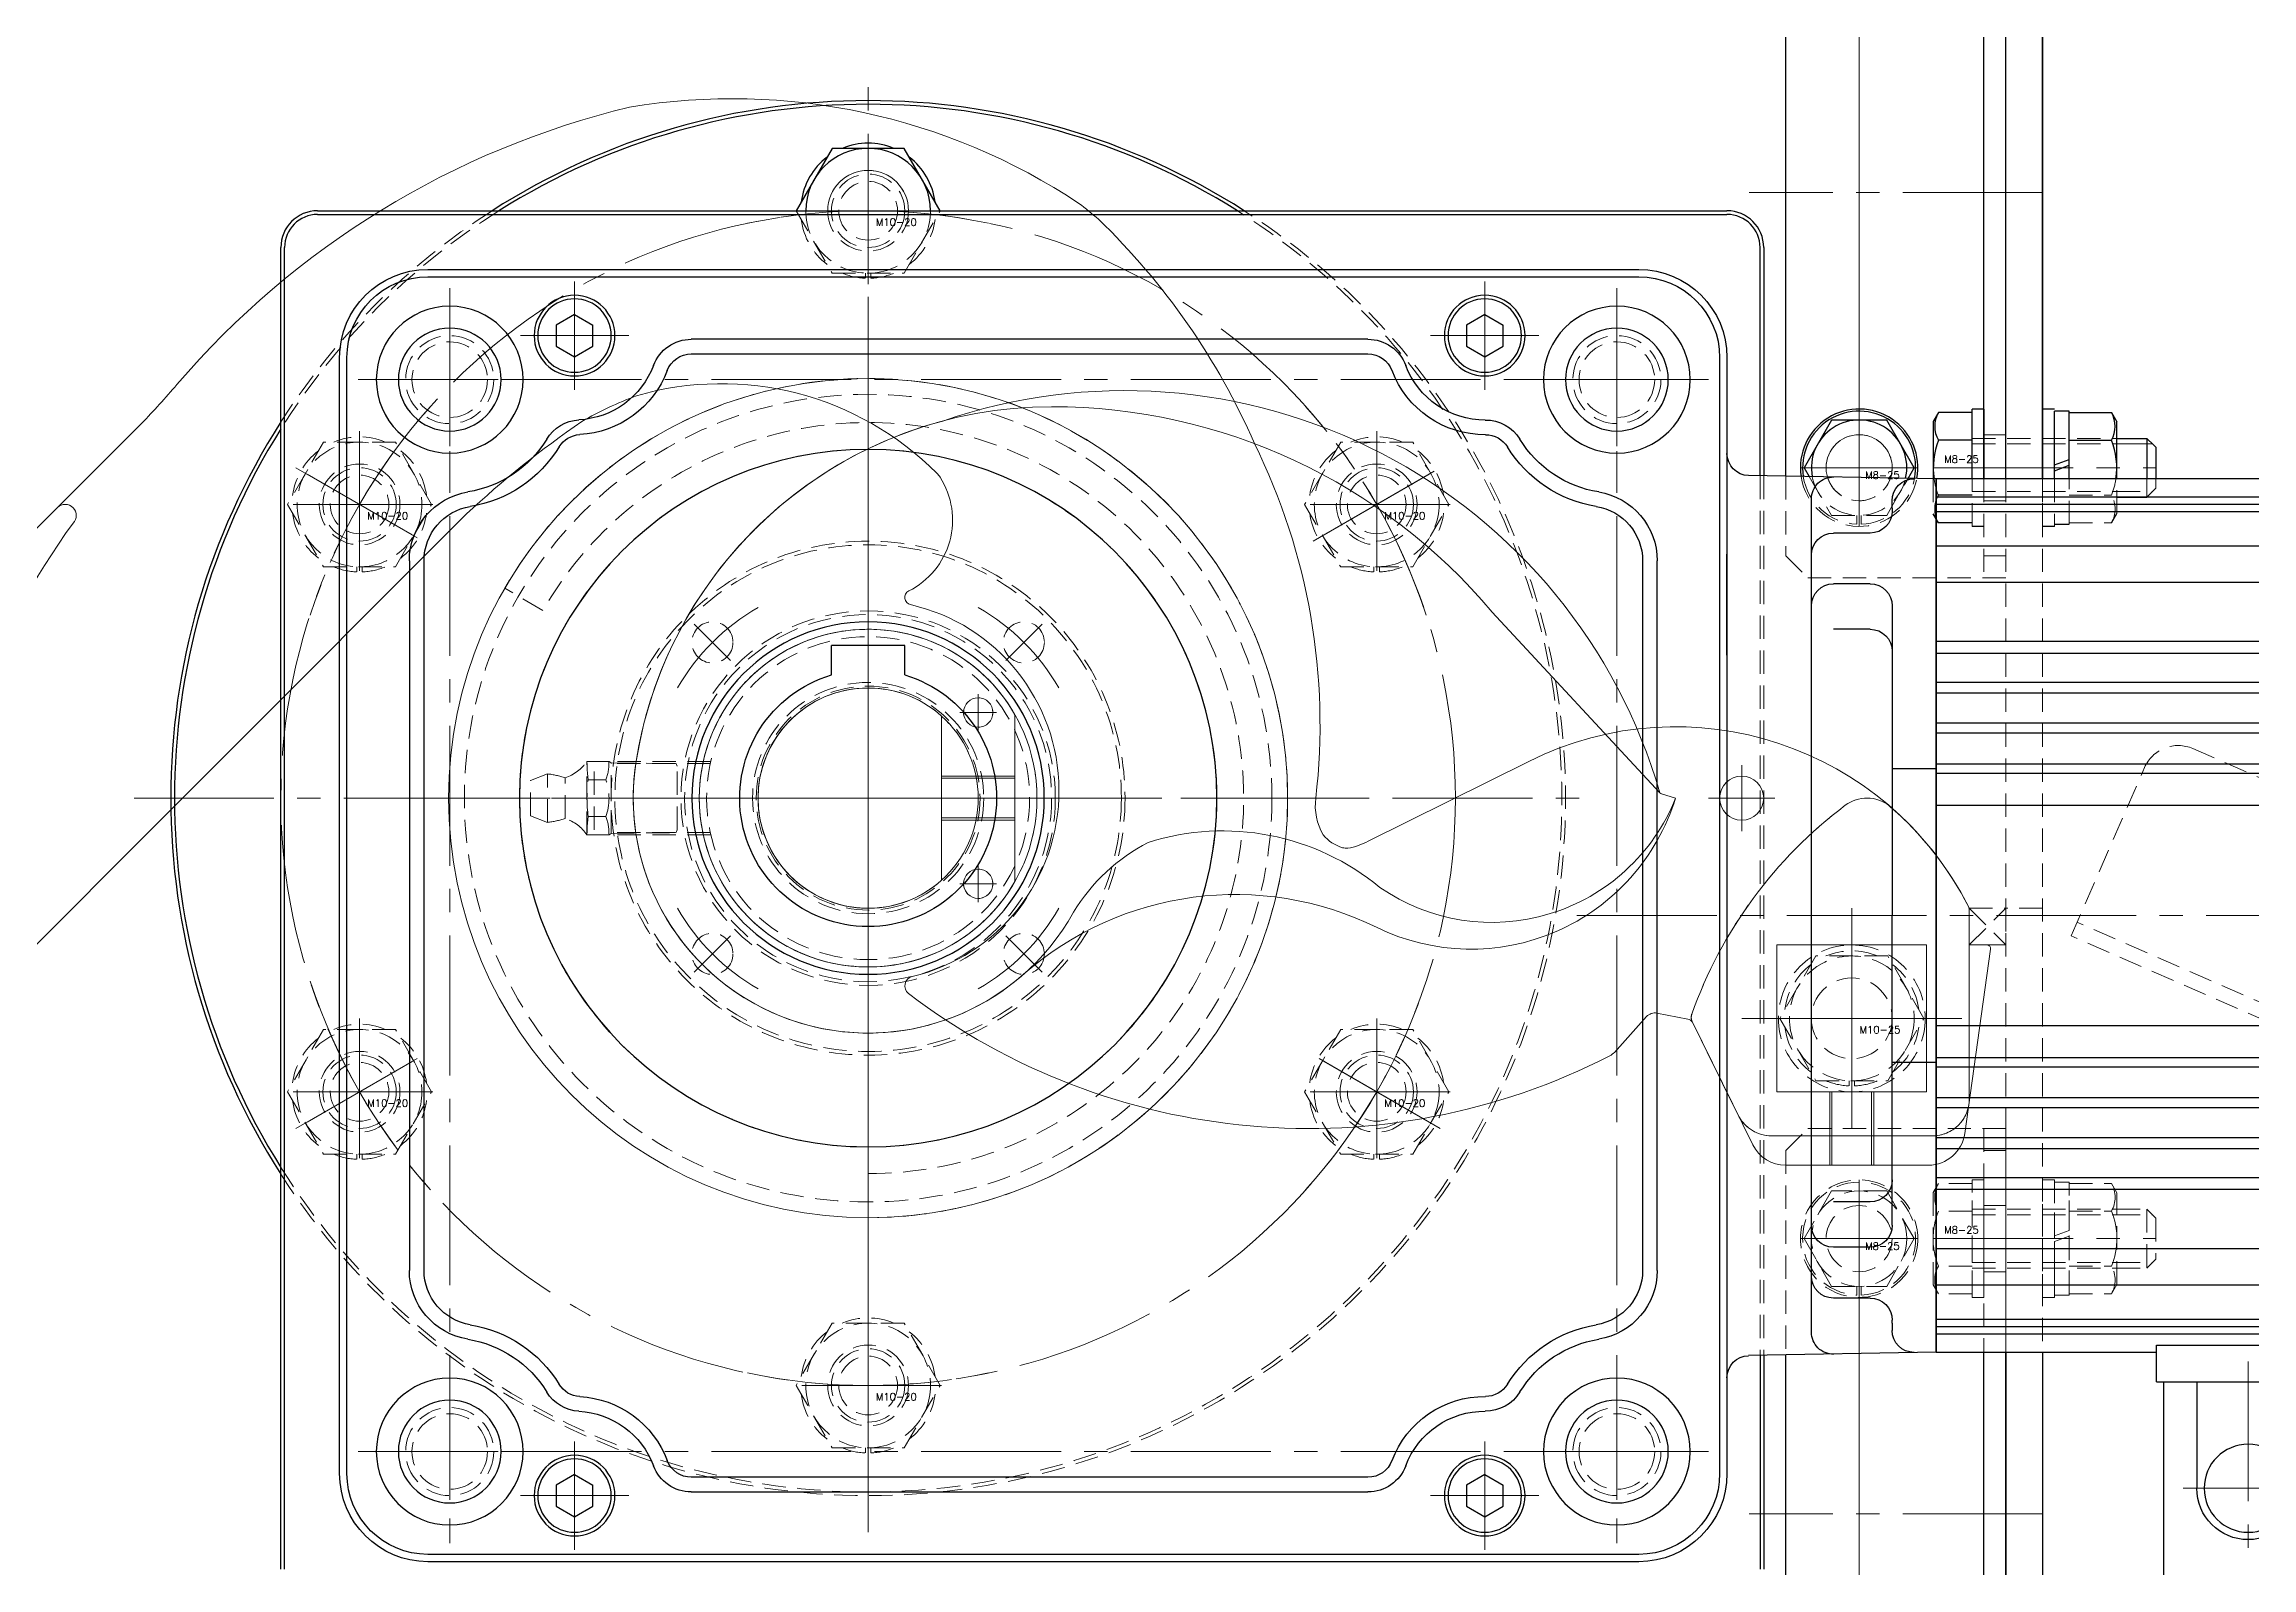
# Model space of a CAD drawing. Header units: millimetres. Extents: x 0 to 10987, y 0 to 7892.
# Drawn here: x 2081.8 to 2382.6, y 5739 to 5946.5 of the extents above; entities that cross this region are included whole.
import ezdxf

# ---------------------------------------------------------------- set-up
doc = ezdxf.new("R2010")
doc.units = ezdxf.units.MM
doc.linetypes.add('CENTER2', pattern=[28.575, 19.05, -3.175, 3.175, -3.175])
doc.linetypes.add('HIDDEN2', pattern=[4.7625, 3.175, -1.5875])
for name, color, linetype, lineweight in [('01_外形線', 7, 'Continuous', 25), ('02_細線', 5, 'Continuous', 13), ('03_かくれ線', 6, 'HIDDEN2', 13), ('04_中心線', 1, 'CENTER2', 9)]:
    doc.layers.add(name, color=color, linetype=linetype, lineweight=lineweight)
doc.layers.add('10_DRAFT', color=8, linetype='Continuous', lineweight=0, plot=False)
doc.styles.add('KSS_TXT', font='txt.shx', dxfattribs={"bigfont": 'extfont2.shx'})

# ---------------------------------------------------------------- blocks, each defined once
blk = doc.blocks.new('*U368')
blk.add_circle((0, 0), 5.5)
at = {"layer": '04_中心線'}
blk.add_line((0, 8.25), (0, -8.25), dxfattribs=at)
blk.add_arc((0, -80), 80, 78.1617, 101.8383, dxfattribs=at)
blk = doc.blocks.new('*U369')
at = {"layer": '03_かくれ線', "color": 0, "linetype": 'ByBlock', "lineweight": -2, "transparency": 16777216}
blk.add_blockref('*U368', (6480.56, 10582.32), dxfattribs=at)
for p, rotation in [((6411.28, 10542.32), 59.99999999999999), ((6549.84, 10542.32), 299.9999999999999), ((6411.28, 10462.32), 120), ((6549.84, 10462.32), 239.9999999999999), ((6480.56, 10422.32), 180)]:
    blk.add_blockref('*U368', p, dxfattribs=dict(at, rotation=rotation))
blk = doc.blocks.new('GM-SHYF-RH 0.4kW、1／160、＊＊V、60Hza')
at = {"layer": '01_外形線'}
for p, q in [((60, 72), (-105, 72)), ((60, 71), (-105, 71)), ((-84, 65.89), (-86.5, 64.44)), ((-86.5, 61.56), (-86.5, 64.44)), ((-84, 65.89), (-81.5, 64.44)), ((-81.5, 64.44), (-81.5, 61.56)), ((40, 65.89), (37.5, 64.44)), ((37.5, 61.56), (37.5, 64.44)), ((40, 65.89), (42.5, 64.44)), ((42.5, 64.44), (42.5, 61.56)), ((-84, 60.11), (-86.5, 61.56)), ((-81.5, 61.56), (-84, 60.11)), ((-68.09, 62.5), (24.09, 62.5)), ((24.09, 60.5), (-68.09, 60.5)), ((40, 60.11), (37.5, 61.56)), ((42.5, 61.56), (40, 60.11)), ((-117, 60), (-117, -92)), ((-116, 60), (-116, -92)), ((71, -92), (71, 60)), ((72, -92), (72, 60)), ((-242.5, 43.5), (-145.5, 43.5)), ((-175.5, 43.5), (-145.5, 43.5)), ((-145.5, 43.48), (-119.95, 43.94)), ((-145.5, -16), (-145.5, 43.5)), ((-145.5, 43.5), (-145.5, -16)), ((-242.5, 41), (-145.5, 41)), ((-242.5, 40), (-145.5, 40)), ((-139.5, 39.5), (-139.5, 40.5)), ((-139.5, 39.5), (-139.5, 39.1)), ((-128.5, -72.74), (-128.5, 40.74)), ((-242.5, 39), (-145.5, 39)), ((-136.5, 36.1), (-131.5, 36.1)), ((-242.5, 34.32), (-145.5, 34.32)), ((-117, 19.45), (-117, 33.23)), ((-107.5, -64.32), (-107.5, 32.32)), ((-105.5, 32.32), (-105.5, -64.32)), ((60.5, -64.32), (60.5, 32.32)), ((62.5, 32.32), (62.5, -64.32)), ((-242.5, 29.37), (-145.5, 29.37)), ((-136.5, 29.18), (-131.5, 29.18)), ((-139.5, 26.18), (-139.5, -16)), ((-242.5, 21.32), (-145.5, 21.32)), ((-136.5, 23), (-131.5, 23)), ((-242.5, 19.71), (-145.5, 19.71)), ((-5, 16.77), (-5, 20.8)), ((-5, 20.8), (5, 20.8)), ((5, 16.77), (5, 20.8)), ((-242.5, 15.75), (-145.5, 15.75)), ((-242.5, 14.28), (-145.5, 14.28)), ((-242.5, 10.19), (-145.5, 10.19)), ((-242.5, 8.83), (-145.5, 8.83)), ((-242.5, 4.64), (-145.5, 4.64)), ((-242.5, 3.37), (-145.5, 3.37)), ((-145.5, 4), (-139.5, 4)), ((-242.5, -1), (-145.5, -1)), ((-145.5, -16), (-145.5, -75.5)), ((-145.5, -75.5), (-145.5, -16)), ((-139.5, -58.18), (-139.5, -16)), ((-242.5, -31), (-145.5, -31)), ((-242.5, -35.37), (-145.5, -35.37)), ((-145.5, -36), (-139.5, -36)), ((-242.5, -36.64), (-145.5, -36.64)), ((-242.5, -40.83), (-145.5, -40.83)), ((-242.5, -42.19), (-145.5, -42.19)), ((-242.5, -46.28), (-145.5, -46.28)), ((-242.5, -47.75), (-145.5, -47.75)), ((-242.5, -51.71), (-145.5, -51.71)), ((-242.5, -53.32), (-145.5, -53.32)), ((-117, -51.45), (-117, -65.23)), ((-136.5, -55), (-131.5, -55)), ((-242.5, -61.37), (-145.5, -61.37)), ((-136.5, -61.18), (-131.5, -61.18)), ((-242.5, -66.32), (-145.5, -66.32)), ((-136.5, -68.1), (-131.5, -68.1)), ((-242.5, -71), (-145.5, -71)), ((-242.5, -72), (-145.5, -72)), ((-139.5, -71.5), (-139.5, -71.1)), ((-139.5, -71.5), (-139.5, -71.1)), ((-139.5, -71.5), (-139.5, -72.5)), ((-242.5, -73), (-145.5, -73)), ((-175.5, -74.5), (-242.5, -74.5)), ((-175.5, -79.5), (-175.5, -74.5)), ((-175.5, -75.5), (-145.5, -75.5)), ((-145.5, -75.48), (-119.95, -75.94)), ((-175.5, -79.5), (-250.5, -79.5)), ((-181, -79.5), (-181, -94)), ((-176.5, -108), (-176.5, -79.5)), ((-84, -92.11), (-86.5, -93.56)), ((-84, -92.11), (-81.5, -93.56)), ((-68.09, -92.5), (24.09, -92.5)), ((40, -92.11), (37.5, -93.56)), ((40, -92.11), (42.5, -93.56)), ((-86.5, -96.44), (-86.5, -93.56)), ((-81.5, -93.56), (-81.5, -96.44)), ((24.09, -94.5), (-68.09, -94.5)), ((37.5, -96.44), (37.5, -93.56)), ((42.5, -93.56), (42.5, -96.44)), ((-84, -97.89), (-86.5, -96.44)), ((-81.5, -96.44), (-84, -97.89)), ((40, -97.89), (37.5, -96.44)), ((42.5, -96.44), (40, -97.89)), ((-105, -103), (60, -103)), ((-105, -104), (60, -104))]:
    blk.add_line(p, q, dxfattribs=at)
for centre, radius in [((-102, 57), 10), ((-84, 63), 5.5), ((-84, 63), 5), ((40, 63), 5.5), ((40, 63), 5), ((57, 57), 10), ((-102, 57), 7), ((57, 57), 7), ((0, 0), 47.5), ((0, 0), 24), ((-102, -89), 10), ((57, -89), 10), ((-102, -89), 7), ((57, -89), 7), ((-188, -94), 6), ((-84, -95), 5.5), ((-84, -95), 5), ((40, -95), 5.5), ((40, -95), 5)]:
    blk.add_circle(centre, radius, dxfattribs=at)
for centre, radius, start, end in [((-105, 60), 12, 90, 180), ((-105, 60), 11, 90, 180), ((60, 60), 12, 0, 90), ((60, 60), 11, 0, 90), ((-68.09, 57), 5.5, 90, 159.3338), ((-68.09, 57), 3.5, 90, 159.3338), ((24.09, 57), 5.5, 20.6662, 90), ((24.09, 57), 3.5, 20.6662, 90), ((-84, 63), 13.5, 269.6249, 339.3338), ((-84, 63), 11.5, 269.6249, 339.3338), ((40, 63), 13.5, 200.6662, 266.9553), ((40, 63), 11.5, 200.6662, 266.9553), ((-84.11, 46), 5.5, 89.6249, 148.412), ((39.1, 46.02), 5.5, 31.5123, 86.9553), ((-102, 57), 15.5, 279.2069, 328.412), ((-84.11, 46), 3.5, 89.6249, 148.412), ((39.1, 46.02), 3.5, 31.5123, 86.9553), ((57, 57), 15.5, 211.5123, 260.7931), ((-120, 46.94), 3, 271, 0), ((-102, 57), 17.5, 279.2069, 328.412), ((57, 57), 17.5, 211.5123, 260.7931), ((-142.5, 40.5), 3, 0, 90), ((-131.5, 40.74), 3, 0, 90.9812), ((-98, 32.32), 9.5, 99.2069, 180), ((-98, 32.32), 7.5, 99.2069, 180), ((53, 32.32), 7.5, 0, 80.7931), ((53, 32.32), 9.5, 0, 80.7931), ((-136.5, 39.1), 3, 180, 270), ((-131.5, 33.1), 3, 0, 90), ((-136.5, 26.18), 3, 90, 180), ((-131.5, 26.18), 3, 0, 90), ((-136.5, 20), 3, 90, 180), ((0, 0), 17.5, 106.6015, 73.3985), ((-136.5, -52), 3, 180, 270), ((-136.5, -58.18), 3, 180, 270), ((-131.5, -58.18), 3, 270, 0), ((-131.5, -65.1), 3, 270, 0), ((-98, -64.32), 9.5, 180, 260.7931), ((-98, -64.32), 7.5, 180, 260.7931), ((53, -64.32), 7.5, 279.2069, 0), ((53, -64.32), 9.5, 279.2069, 0), ((-136.5, -71.1), 3, 90, 180), ((-102, -89), 17.5, 31.586, 80.7931), ((57, -89), 17.5, 99.2069, 148.4898), ((-142.5, -72.5), 3, 270, 0), ((-131.5, -72.74), 3, 269.0188, 0), ((-102, -89), 15.5, 31.586, 80.7931), ((57, -89), 15.5, 99.2069, 148.4898), ((-120, -78.94), 3, 0, 89), ((-84.11, -78), 5.5, 211.586, 270.3738), ((-84.11, -78), 3.5, 211.586, 270.3738), ((39.1, -78.02), 3.5, 273.046, 328.4898), ((39.1, -78.02), 5.5, 273.046, 328.4898), ((-84, -95), 13.5, 20.6684, 90.3738), ((-84, -95), 11.5, 20.6684, 90.3738), ((40, -95), 13.5, 93.046, 159.3316), ((40, -95), 11.5, 93.046, 159.3316), ((-105, -92), 12, 180, 270), ((-105, -92), 11, 180, 270), ((-68.09, -89), 5.5, 200.6684, 270), ((-68.09, -89), 3.5, 200.6684, 270), ((24.09, -89), 3.5, 270, 339.3316), ((24.09, -89), 5.5, 270, 339.3316), ((60, -92), 11, 270, 0), ((60, -92), 12, 270, 0), ((-188, -94), 7, 180, 0)]:
    blk.add_arc(centre, radius, start, end, dxfattribs=at)
at = {"layer": '04_中心線'}
for p, q in [((-102, 69.46), (-102, 44.54)), ((-84, 70.38), (-84, 55.61)), ((40, 70.38), (40, 55.61)), ((57, 69.46), (57, 44.54)), ((0, 65.36), (0, -65.36)), ((-76.62, 63), (-91.38, 63)), ((47.38, 63), (32.62, 63)), ((-89.54, 57), (-114.46, 57)), ((69.46, 57), (44.54, 57)), ((65.36, 0), (-65.36, 0)), ((-96.56, -16), (-297.81, -16)), ((-188, -76.72), (-188, -104.7)), ((-102, -76.54), (-102, -101.46)), ((57, -76.54), (57, -101.46)), ((-89.54, -89), (-114.46, -89)), ((-84, -87.62), (-84, -102.39)), ((40, -87.62), (40, -102.39)), ((69.46, -89), (44.54, -89)), ((-198.19, -94), (-177.81, -94)), ((-76.62, -95), (-91.38, -95)), ((47.38, -95), (32.62, -95))]:
    blk.add_line(p, q, dxfattribs=at)

msp = doc.modelspace()

# ---------------------------------------------------------------- linework, layer by layer
at = {"layer": '01_外形線'}
for p, q in [((2349.078, 5887.338), (2349.078, 6008.838)), ((2349.078, 5887.338), (2349.078, 6008.838)), ((2354.078, 5887.338), (2354.078, 6008.838)), ((2354.078, 6008.838), (2354.078, 5887.338)), ((2346.078, 5887.338), (2346.078, 5978.838)), ((2349.078, 5887.338), (2349.078, 5978.838)), ((2319.078, 5887.685), (2319.078, 5975.838)), ((2189.171, 5932.338), (2184.264, 5923.838)), ((2198.986, 5932.338), (2189.171, 5932.338)), ((2203.894, 5923.838), (2198.986, 5932.338)), ((2119.078, 5923.838), (2311.078, 5923.838)), ((2119.078, 5923.338), (2311.078, 5923.338)), ((2114.078, 5738.838), (2114.078, 5918.838)), ((2114.578, 5738.838), (2114.578, 5918.838)), ((2315.578, 5887.747), (2315.578, 5918.838)), ((2316.078, 5918.838), (2316.078, 5887.739)), ((2325.325, 5895.338), (2321.573, 5888.838)), ((2332.831, 5895.338), (2325.325, 5895.338)), ((2336.584, 5888.838), (2332.831, 5895.338)), ((2339.874, 5896.343), (2339.178, 5895.138)), ((2339.178, 5895.138), (2339.178, 5887.327)), ((2344.478, 5896.343), (2339.874, 5896.343)), ((2344.478, 5887.338), (2344.478, 5896.838)), ((2346.078, 5896.838), (2344.478, 5896.838)), ((2346.078, 5896.838), (2346.078, 5887.338)), ((2354.078, 5887.338), (2354.078, 5896.838)), ((2355.678, 5896.838), (2354.078, 5896.838)), ((2355.678, 5888.438), (2355.678, 5896.538)), ((2357.678, 5896.538), (2355.678, 5896.538)), ((2357.678, 5889.166), (2357.678, 5896.538)), ((2357.678, 5896.343), (2363.453, 5896.343)), ((2363.453, 5896.343), (2364.178, 5895.088)), ((2364.178, 5887.338), (2364.178, 5895.088)), ((2344.478, 5892.59), (2339.874, 5892.59)), ((2357.678, 5892.59), (2363.453, 5892.59)), ((2364.178, 5892.838), (2368.278, 5892.838)), ((2368.278, 5892.838), (2368.278, 5887.338)), ((2368.278, 5892.838), (2369.178, 5891.938)), ((2369.178, 5891.938), (2369.478, 5891.638)), ((2321.573, 5888.838), (2322.271, 5887.628)), ((2335.747, 5887.389), (2336.584, 5888.838)), ((2355.678, 5889.238), (2357.678, 5889.966)), ((2355.678, 5888.438), (2357.678, 5889.166)), ((2357.678, 5887.338), (2357.678, 5889.166)), ((2369.478, 5891.638), (2369.478, 5887.338)), ((2355.678, 5887.338), (2355.678, 5888.438)), ((2368.278, 5884.838), (2369.178, 5885.738)), ((2369.178, 5885.738), (2369.478, 5886.038)), ((2344.478, 5885.085), (2339.874, 5885.085)), ((2364.178, 5884.838), (2368.278, 5884.838)), ((2339.874, 5881.332), (2339.178, 5882.538)), ((2344.478, 5881.332), (2339.874, 5881.332)), ((2346.078, 5880.838), (2344.478, 5880.838)), ((2355.678, 5880.838), (2354.078, 5880.838)), ((2355.678, 5881.138), (2357.678, 5881.138)), ((2363.453, 5881.332), (2364.178, 5882.588)), ((2315.578, 5767.928), (2315.578, 5738.838)), ((2316.078, 5767.937), (2316.078, 5738.838)), ((2319.078, 5696.838), (2319.078, 5767.99)), ((2346.078, 5693.838), (2346.078, 5768.338)), ((2349.078, 5693.838), (2349.078, 5768.338)), ((2349.078, 5768.338), (2349.078, 5663.838)), ((2349.078, 5768.338), (2349.078, 5668.838)), ((2354.078, 5768.338), (2354.078, 5663.838)), ((2354.078, 5768.338), (2354.078, 5663.838))]:
    msp.add_line(p, q, dxfattribs=at)
for centre, radius, start, end in [((2194.078, 5843.838), 95, 57.3631, 122.6369), ((2194.078, 5843.838), 94.5, 57.83956, 122.16044), ((2194.079, 5923.838), 9.2, 127.50502, 172.49498), ((2194.079, 5923.838), 8.5, 0, 180), ((2194.079, 5923.838), 9.2, 67.50502, 112.49498), ((2194.079, 5923.838), 9.2, 7.50502, 52.49498), ((2119.078, 5918.838), 5, 90, 180), ((2119.078, 5918.838), 4.5, 90, 180), ((2311.078, 5918.838), 5, 0, 90), ((2311.078, 5918.838), 4.5, 360, 90), ((2194.078, 5843.838), 95, 147.3631, 212.6369), ((2329.078, 5888.838), 8, 349.40899, 188.55189), ((2329.078, 5888.838), 7.7, 349.03236, 188.92852), ((2329.078, 5888.838), 6.5, 347.17148, 190.7894), ((2343.124, 5894.467), 3.753, 150.00001, 209.99999), ((2360.203, 5894.467), 3.753, 330.00001, 29.99999), ((2194.078, 5843.838), 94.5, 147.83956, 212.16044), ((2349.643, 5888.838), 10.465, 158.98558, 188.30799), ((2354.102, 5888.838), 10.077, 351.43999, 21.86539)]:
    msp.add_arc(centre, radius, start, end, dxfattribs=at)
at = {"layer": '02_細線'}
msp.add_line((2364.178, 5892.088), (2369.028, 5892.088), dxfattribs=at)
msp.add_circle((2194.078, 5843.838), 57.15, dxfattribs=at)
at = {"layer": '03_かくれ線'}
for p, q in [((2184.264, 5923.838), (2189.171, 5915.338)), ((2198.986, 5915.338), (2203.894, 5923.838)), ((2189.171, 5915.338), (2198.986, 5915.338)), ((2193.704, 5915.338), (2193.704, 5914.645)), ((2194.454, 5915.338), (2194.454, 5914.645)), ((2329.078, 5896.338), (2329.078, 5881.338)), ((2119.889, 5892.338), (2114.981, 5883.838)), ((2129.704, 5892.338), (2119.889, 5892.338)), ((2134.611, 5883.838), (2129.704, 5892.338)), ((2258.453, 5892.338), (2253.545, 5883.838)), ((2268.268, 5892.338), (2258.453, 5892.338)), ((2273.175, 5883.838), (2268.268, 5892.338)), ((2344.478, 5892.838), (2364.178, 5892.838)), ((2344.478, 5892.088), (2364.178, 5892.088)), ((2349.078, 5893.338), (2346.078, 5893.338)), ((2315.578, 5887.747), (2315.578, 5767.928)), ((2316.078, 5887.739), (2316.078, 5767.937)), ((2319.078, 5887.685), (2319.078, 5876.838)), ((2322.271, 5887.628), (2325.325, 5882.338)), ((2332.831, 5882.338), (2335.747, 5887.389)), ((2339.178, 5887.327), (2339.178, 5882.538)), ((2344.478, 5880.838), (2344.478, 5887.338)), ((2346.078, 5887.338), (2346.078, 5873.838)), ((2346.078, 5887.338), (2346.078, 5880.838)), ((2349.078, 5887.338), (2349.078, 5768.338)), ((2349.078, 5887.338), (2349.078, 5768.338)), ((2349.078, 5887.338), (2349.078, 5873.838)), ((2354.078, 5887.338), (2354.078, 5768.338)), ((2354.078, 5887.338), (2354.078, 5768.338)), ((2354.078, 5880.838), (2354.078, 5887.338)), ((2355.678, 5887.338), (2355.678, 5880.838)), ((2357.678, 5881.138), (2357.678, 5887.338)), ((2364.178, 5882.588), (2364.178, 5887.338)), ((2368.278, 5887.338), (2368.278, 5884.838)), ((2368.278, 5884.838), (2369.178, 5885.738)), ((2369.178, 5885.738), (2369.478, 5886.038)), ((2369.478, 5887.338), (2369.478, 5886.038)), ((2114.981, 5883.838), (2119.889, 5875.338)), ((2129.704, 5875.338), (2134.611, 5883.838)), ((2253.545, 5883.838), (2258.453, 5875.338)), ((2268.268, 5875.338), (2273.175, 5883.838)), ((2344.478, 5885.085), (2339.874, 5885.085)), ((2344.478, 5885.588), (2364.178, 5885.588)), ((2344.478, 5885.588), (2364.178, 5885.588)), ((2344.478, 5884.838), (2364.178, 5884.838)), ((2344.478, 5884.838), (2364.178, 5884.838)), ((2349.078, 5884.338), (2346.078, 5884.338)), ((2357.678, 5885.085), (2363.453, 5885.085)), ((2364.178, 5885.588), (2369.028, 5885.588)), ((2364.178, 5884.838), (2368.278, 5884.838)), ((2325.325, 5882.338), (2332.831, 5882.338)), ((2328.778, 5882.338), (2328.778, 5881.143)), ((2329.378, 5882.338), (2329.378, 5881.143)), ((2339.874, 5881.332), (2339.178, 5882.538)), ((2344.478, 5881.332), (2339.874, 5881.332)), ((2346.078, 5880.838), (2344.478, 5880.838)), ((2355.678, 5880.838), (2354.078, 5880.838)), ((2355.678, 5881.138), (2357.678, 5881.138)), ((2357.678, 5881.332), (2363.453, 5881.332)), ((2363.453, 5881.332), (2364.178, 5882.588)), ((2319.078, 5876.838), (2322.078, 5873.838)), ((2349.078, 5876.838), (2346.078, 5876.838)), ((2119.889, 5875.338), (2129.704, 5875.338)), ((2124.421, 5875.338), (2124.421, 5874.645)), ((2125.171, 5875.338), (2125.171, 5874.645)), ((2194.078, 5874.198), (2194.078, 5813.478)), ((2258.453, 5875.338), (2268.268, 5875.338)), ((2262.985, 5875.338), (2262.985, 5874.645)), ((2263.735, 5875.338), (2263.735, 5874.645)), ((2322.078, 5873.838), (2349.078, 5873.838)), ((2194.078, 5869.138), (2194.078, 5818.538)), ((2209.078, 5853), (2209.078, 5858)), ((2204.078, 5855.018), (2204.078, 5832.657)), ((2206.578, 5855.5), (2211.578, 5855.5)), ((2148.078, 5846.238), (2150.378, 5847.138)), ((2150.378, 5840.538), (2150.378, 5847.138)), ((2152.815, 5841.067), (2152.815, 5846.609)), ((2155.778, 5838.838), (2155.778, 5848.838)), ((2155.778, 5848.838), (2158.778, 5848.838)), ((2156.778, 5839.507), (2156.778, 5848.168)), ((2159.078, 5848.638), (2158.778, 5848.838)), ((2159.078, 5848.638), (2167.908, 5848.54)), ((2159.078, 5839.038), (2159.078, 5848.638)), ((2172.586, 5848.538), (2159.395, 5848.538)), ((2172.654, 5848.838), (2159.437, 5848.838)), ((2168.078, 5848.168), (2167.908, 5848.54)), ((2168.078, 5839.507), (2168.078, 5848.168)), ((2204.078, 5846.838), (2214.078, 5846.838)), ((2147.578, 5843.838), (2169.078, 5843.838)), ((2148.078, 5841.438), (2148.078, 5846.238)), ((2155.949, 5846.338), (2158.357, 5846.338)), ((2224.438, 5843.838), (2163.718, 5843.838)), ((2219.378, 5843.838), (2168.778, 5843.838)), ((2204.078, 5846.538), (2214.078, 5846.538)), ((2148.078, 5841.438), (2150.378, 5840.538)), ((2155.949, 5841.338), (2158.357, 5841.338)), ((2204.078, 5841.138), (2214.078, 5841.138)), ((2204.078, 5840.838), (2214.078, 5840.838)), ((2155.778, 5838.838), (2158.778, 5838.838)), ((2159.078, 5839.038), (2158.778, 5838.838)), ((2159.078, 5839.038), (2167.909, 5839.138)), ((2172.586, 5839.138), (2159.395, 5839.138)), ((2172.654, 5838.838), (2159.437, 5838.838)), ((2168.078, 5839.507), (2167.908, 5839.135)), ((2209.078, 5834.676), (2209.078, 5829.676)), ((2206.578, 5832.176), (2211.578, 5832.176)), ((2328.078, 5828.838), (2328.078, 5798.838)), ((2344.078, 5828.838), (2349.078, 5823.838)), ((2344.078, 5823.838), (2349.078, 5828.838)), ((2354.078, 5828.838), (2349.078, 5828.838)), ((2652.039, 5698.923), (2358.754, 5826.923)), ((2323.171, 5822.338), (2318.263, 5813.838)), ((2332.986, 5822.338), (2323.171, 5822.338)), ((2337.893, 5813.838), (2332.986, 5822.338)), ((2313.078, 5813.838), (2343.078, 5813.838)), ((2318.263, 5813.838), (2323.171, 5805.338)), ((2332.986, 5805.338), (2337.893, 5813.838)), ((2119.889, 5812.338), (2114.981, 5803.838)), ((2129.704, 5812.338), (2119.889, 5812.338)), ((2134.611, 5803.838), (2129.704, 5812.338)), ((2258.453, 5812.338), (2253.545, 5803.838)), ((2268.268, 5812.338), (2258.453, 5812.338)), ((2273.175, 5803.838), (2268.268, 5812.338)), ((2323.171, 5805.338), (2332.986, 5805.338)), ((2327.703, 5805.338), (2327.703, 5804.645)), ((2328.453, 5805.338), (2328.453, 5804.645)), ((2114.981, 5803.838), (2119.889, 5795.338)), ((2129.704, 5795.338), (2134.611, 5803.838)), ((2253.545, 5803.838), (2258.453, 5795.338)), ((2268.268, 5795.338), (2273.175, 5803.838)), ((2319.078, 5795.838), (2322.078, 5798.838)), ((2349.078, 5798.838), (2322.078, 5798.838)), ((2346.078, 5798.838), (2346.078, 5768.338)), ((2349.078, 5798.838), (2349.078, 5768.338)), ((2319.078, 5795.838), (2319.078, 5767.99)), ((2349.078, 5795.838), (2346.078, 5795.838)), ((2119.889, 5795.338), (2129.704, 5795.338)), ((2124.421, 5795.338), (2124.421, 5794.645)), ((2125.171, 5795.338), (2125.171, 5794.645)), ((2258.453, 5795.338), (2268.268, 5795.338)), ((2262.985, 5795.338), (2262.985, 5794.645)), ((2263.735, 5795.338), (2263.735, 5794.645)), ((2325.325, 5790.338), (2321.573, 5783.838)), ((2332.831, 5790.338), (2325.325, 5790.338)), ((2329.078, 5791.338), (2329.078, 5776.338)), ((2336.584, 5783.838), (2332.831, 5790.338)), ((2339.874, 5791.343), (2339.178, 5790.138)), ((2339.178, 5790.138), (2339.178, 5777.538)), ((2344.478, 5791.343), (2339.874, 5791.343)), ((2344.478, 5775.838), (2344.478, 5791.838)), ((2346.078, 5791.838), (2344.478, 5791.838)), ((2344.478, 5776.332), (2344.478, 5791.343)), ((2346.078, 5791.838), (2346.078, 5775.838)), ((2354.078, 5775.838), (2354.078, 5791.838)), ((2355.678, 5791.838), (2354.078, 5791.838)), ((2355.678, 5791.838), (2355.678, 5775.838)), ((2355.678, 5784.238), (2355.678, 5791.538)), ((2357.678, 5791.538), (2355.678, 5791.538)), ((2357.678, 5784.966), (2357.678, 5791.538)), ((2357.678, 5776.332), (2357.678, 5791.343)), ((2357.678, 5791.343), (2363.453, 5791.343)), ((2363.453, 5791.343), (2364.178, 5790.088)), ((2364.178, 5777.588), (2364.178, 5790.088)), ((2344.478, 5787.59), (2339.874, 5787.59)), ((2344.478, 5787.838), (2364.178, 5787.838)), ((2344.478, 5787.088), (2364.178, 5787.088)), ((2349.078, 5788.338), (2346.078, 5788.338)), ((2357.678, 5787.59), (2363.453, 5787.59)), ((2364.178, 5787.838), (2368.278, 5787.838)), ((2364.178, 5787.088), (2369.028, 5787.088)), ((2368.278, 5787.838), (2368.278, 5779.838)), ((2368.278, 5787.838), (2369.178, 5786.938)), ((2369.178, 5786.938), (2369.478, 5786.638)), ((2369.478, 5786.638), (2369.478, 5781.038)), ((2321.573, 5783.838), (2325.325, 5777.338)), ((2332.831, 5777.338), (2336.584, 5783.838)), ((2355.678, 5784.238), (2357.678, 5784.966)), ((2355.678, 5783.438), (2357.678, 5784.166)), ((2355.678, 5776.138), (2355.678, 5783.438)), ((2357.678, 5776.138), (2357.678, 5784.166)), ((2344.478, 5780.588), (2364.178, 5780.588)), ((2364.178, 5780.588), (2369.028, 5780.588)), ((2368.278, 5779.838), (2369.178, 5780.738)), ((2369.178, 5780.738), (2369.478, 5781.038)), ((2339.874, 5776.332), (2339.178, 5777.538)), ((2344.478, 5780.085), (2339.874, 5780.085)), ((2344.478, 5779.838), (2364.178, 5779.838)), ((2349.078, 5779.338), (2346.078, 5779.338)), ((2357.678, 5780.085), (2363.453, 5780.085)), ((2363.453, 5776.332), (2364.178, 5777.588)), ((2364.178, 5779.838), (2368.278, 5779.838)), ((2325.325, 5777.338), (2332.831, 5777.338)), ((2328.778, 5777.338), (2328.778, 5776.143)), ((2329.378, 5777.338), (2329.378, 5776.143)), ((2344.478, 5776.332), (2339.874, 5776.332)), ((2346.078, 5775.838), (2344.478, 5775.838)), ((2355.678, 5775.838), (2354.078, 5775.838)), ((2355.678, 5776.138), (2357.678, 5776.138)), ((2357.678, 5776.332), (2363.453, 5776.332)), ((2189.171, 5772.338), (2184.263, 5763.838)), ((2198.986, 5772.338), (2189.171, 5772.338)), ((2203.893, 5763.838), (2198.986, 5772.338)), ((2184.263, 5763.838), (2189.171, 5755.338)), ((2198.986, 5755.338), (2203.893, 5763.838)), ((2189.171, 5755.338), (2198.986, 5755.338)), ((2193.703, 5755.338), (2193.703, 5754.645)), ((2194.453, 5755.338), (2194.453, 5754.645))]:
    msp.add_line(p, q, dxfattribs=at)
msp.add_lwpolyline([(2144.585, 5872.413, -1.7320508), (2194.078, 5786.688), (2194.078, 5792.688, 1.7320508), (2149.781, 5869.413), (2144.585, 5872.413)], format="xyb", dxfattribs=at)
for points in [[(2214.078, 5855.195), (2214.078, 5832.48, -3.7859389)], [(2194.078, 5828.838, 0.1844831), (2204.078, 5832.657), (2204.078, 5855.018, 0.1844831), (2194.078, 5858.838, 1)], [(2367.954, 5848.003, -0.4142136), (2374.536, 5850.585), (2658.656, 5726.585, -0.4142136), (2661.239, 5720.003), (2651.239, 5697.09), (2357.954, 5825.09)], [(2333.168, 5842.805, 0.3362047), (2327.189, 5842.86, 0.1470329), (2306.275, 5814.399, 0.1514803), (2306.271, 5813.511), (2312.7, 5800.485, 0.276984), (2317.111, 5797.838), (2339.078, 5797.838, 0.4142136), (2344.078, 5802.838), (2344.078, 5828.608, 0.0967974), (2344.005, 5828.984, 0.0991401)]]:
    msp.add_lwpolyline(points, format="xyb", close=True, dxfattribs=at)
for points in [[(2344.078, 5828.838), (2349.078, 5828.838), (2349.078, 5823.838), (2344.078, 5823.838), (2344.078, 5828.838)], [(2317.878, 5803.838), (2338.278, 5803.838), (2338.278, 5823.838), (2317.878, 5823.838), (2317.878, 5803.838)]]:
    msp.add_lwpolyline(points, dxfattribs=at)
for centre, radius in [((2194.078, 5923.838), 5), ((2194.078, 5923.838), 4), ((2137.078, 5900.838), 6), ((2296.078, 5900.838), 6), ((2137.078, 5900.838), 5.15), ((2296.078, 5900.838), 5.15), ((2194.078, 5843.838), 55), ((2124.796, 5883.838), 8.5), ((2263.36, 5883.838), 8.5), ((2329.078, 5888.838), 4.5), ((2124.796, 5883.838), 5), ((2194.078, 5843.838), 47.5), ((2263.36, 5883.838), 5), ((2124.796, 5883.838), 4), ((2263.36, 5883.838), 4), ((2194.078, 5843.838), 35), ((2194.078, 5843.838), 35), ((2194.078, 5843.838), 34.5), ((2194.078, 5843.838), 25.5), ((2194.078, 5843.838), 25), ((2172.865, 5865.051), 2.8), ((2215.291, 5865.051), 2.8), ((2194.078, 5843.838), 23), ((2194.078, 5843.838), 22), ((2194.078, 5843.838), 15.75), ((2194.078, 5843.838), 15.25), ((2209.078, 5855.5), 2), ((2209.078, 5832.176), 2), ((2172.865, 5822.624), 2.8), ((2215.291, 5822.624), 2.8), ((2328.078, 5813.838), 10), ((2328.078, 5813.838), 8.5), ((2328.078, 5813.838), 5.5), ((2124.796, 5803.838), 8.5), ((2263.36, 5803.838), 8.5), ((2124.796, 5803.838), 5), ((2124.796, 5803.838), 4), ((2263.36, 5803.838), 5), ((2263.36, 5803.838), 4), ((2329.078, 5783.838), 8), ((2329.078, 5783.838), 6.5), ((2329.078, 5783.838), 4.5), ((2329.078, 5783.838), 4.5), ((2194.078, 5763.838), 8.5), ((2194.078, 5763.838), 5), ((2194.078, 5763.838), 4), ((2137.078, 5754.838), 6), ((2137.078, 5754.838), 5.15), ((2296.078, 5754.838), 6), ((2296.078, 5754.838), 5.15)]:
    msp.add_circle(centre, radius, dxfattribs=at)
for centre, radius, start, end in [((2194.079, 5923.838), 5.5, 0, 180), ((2194.078, 5843.838), 95, 212.6369, 57.3631), ((2194.078, 5843.838), 95, 122.6369, 147.3631), ((2194.078, 5843.838), 94.5, 122.16044, 147.83956), ((2194.078, 5843.838), 94.5, 212.16044, 57.83956), ((2194.079, 5923.838), 9.2, 187.50502, 232.49498), ((2194.079, 5923.838), 8.5, 180, 0), ((2194.079, 5923.838), 9.2, 307.50502, 352.49498), ((2194.079, 5923.838), 9.2, 247.50502, 267.66393), ((2194.079, 5923.838), 9.2, 272.33607, 292.49498), ((2124.796, 5883.838), 9.2, 67.50502, 112.49498), ((2263.36, 5883.838), 9.2, 67.50502, 112.49498), ((2329.078, 5888.838), 4.5, 342.72373, 195.80203), ((2124.796, 5883.838), 9.2, 127.50502, 172.49498), ((2124.796, 5883.838), 9.2, 7.50502, 52.49498), ((2263.36, 5883.838), 9.2, 127.50502, 172.49498), ((2263.36, 5883.838), 9.2, 7.50502, 52.49498), ((2329.078, 5888.838), 8, 188.55189, 349.40899), ((2329.078, 5888.838), 7.7, 188.92852, 267.76713), ((2329.078, 5888.838), 6.5, 190.7894, 347.17148), ((2329.078, 5888.838), 4.5, 195.80203, 342.72373), ((2329.078, 5888.838), 7.7, 272.23287, 349.03236), ((2349.643, 5888.838), 10.465, 188.30799, 201.01442), ((2354.102, 5888.838), 10.077, 338.13461, 351.43999), ((2343.124, 5883.208), 3.753, 150.00001, 209.99999), ((2360.203, 5883.208), 3.753, 330.00001, 29.99999), ((2124.796, 5883.838), 9.2, 187.50502, 232.49498), ((2124.796, 5883.838), 9.2, 307.50502, 352.49498), ((2263.36, 5883.838), 9.2, 187.50502, 232.49498), ((2263.36, 5883.838), 9.2, 307.50502, 352.49498), ((2124.796, 5883.838), 9.2, 247.50502, 267.66393), ((2124.796, 5883.838), 9.2, 272.33607, 292.49498), ((2263.36, 5883.838), 9.2, 247.50502, 267.66393), ((2263.36, 5883.838), 9.2, 272.33607, 292.49498), ((2194.078, 5843.838), 15, 48.18969, 311.81031), ((2194.078, 5843.838), 15, 311.81031, 48.18969), ((2149.22, 5835.922), 11.276, 71.40681, 84.10417), ((2150.866, 5852.283), 6, 288.95365, 324.94921), ((2149.22, 5851.754), 11.276, 275.89583, 288.59319), ((2150.866, 5835.392), 6, 35.05079, 71.04635), ((2328.078, 5813.838), 9.2, 67.50502, 112.49498), ((2328.078, 5813.838), 9.2, 127.50502, 172.49498), ((2328.078, 5813.838), 9.2, 7.50502, 52.49498), ((2124.796, 5803.838), 9.2, 127.50502, 172.49498), ((2124.796, 5803.838), 9.2, 67.50502, 112.49498), ((2124.796, 5803.838), 9.2, 7.50502, 52.49498), ((2263.36, 5803.838), 9.2, 127.50502, 172.49498), ((2263.36, 5803.838), 9.2, 67.50502, 112.49498), ((2263.36, 5803.838), 9.2, 7.50502, 52.49498), ((2328.078, 5813.838), 9.2, 187.50502, 232.49498), ((2328.078, 5813.838), 9.2, 307.50502, 352.49498), ((2328.078, 5813.838), 9.2, 247.50502, 267.66393), ((2328.078, 5813.838), 9.2, 272.33607, 292.49498), ((2124.796, 5803.838), 9.2, 187.50502, 232.49498), ((2124.796, 5803.838), 9.2, 307.50502, 352.49498), ((2263.36, 5803.838), 9.2, 187.50502, 232.49498), ((2263.36, 5803.838), 9.2, 307.50502, 352.49498), ((2124.796, 5803.838), 9.2, 247.50502, 267.66393), ((2124.796, 5803.838), 9.2, 272.33607, 292.49498), ((2263.36, 5803.838), 9.2, 247.50502, 267.66393), ((2263.36, 5803.838), 9.2, 272.33607, 292.49498), ((2329.078, 5783.838), 7.7, 272.23287, 267.76713), ((2343.124, 5789.467), 3.753, 150.00001, 209.99999), ((2360.203, 5789.467), 3.753, 330.00001, 29.99999), ((2349.643, 5783.838), 10.465, 158.98558, 201.01442), ((2354.102, 5783.838), 10.077, 338.13461, 21.86539), ((2343.124, 5778.208), 3.753, 150.00001, 209.99999), ((2360.203, 5778.208), 3.753, 330.00001, 29.99999), ((2194.078, 5763.838), 9.2, 67.50502, 112.49498), ((2194.078, 5763.838), 9.2, 127.50502, 172.49498), ((2194.078, 5763.838), 9.2, 7.50502, 52.49498), ((2194.078, 5763.838), 9.2, 187.50502, 232.49498), ((2194.078, 5763.838), 9.2, 307.50502, 352.49498), ((2194.078, 5763.838), 9.2, 247.50502, 267.66393), ((2194.078, 5763.838), 9.2, 272.33607, 292.49498)]:
    msp.add_arc(centre, radius, start, end, dxfattribs=at)
at = {"layer": '03_かくれ線', "extrusion": (0, 0, -1)}
for centre, start_param, end_param in [((2156.943, 5848.838), 7.3061385, 7.8539816), ((2156.943, 5843.838), 7.3061385, 8.4017922), ((2156.943, 5838.838), 7.8539677, 8.4017922)]:
    msp.add_ellipse(centre, major_axis=(0, -4.8), ratio=0.2427772, start_param=start_param, end_param=end_param, dxfattribs=at)
at = {"layer": '03_かくれ線'}
for centre, start_param, end_param in [((2156.943, 5848.838), 7.1631657, 7.8539816), ((2156.943, 5843.838), 7.1631657, 8.5447976), ((2156.943, 5838.838), 7.8539816, 8.5447976)]:
    msp.add_ellipse(centre, major_axis=(0, -3.924), ratio=0.4675957, start_param=start_param, end_param=end_param, dxfattribs=at)
at = {"layer": '04_中心線'}
for p, q in [((2329.078, 5971.338), (2329.078, 5881.338)), ((2329.078, 5883.238), (2329.078, 5969.438)), ((2194.078, 5743.838), (2194.078, 5943.838)), ((2194.078, 5913.857), (2194.078, 5933.818)), ((2194.079, 5933.838), (2194.079, 5913.838)), ((2354.078, 5926.338), (2314.078, 5926.338)), ((2204.079, 5923.838), (2184.079, 5923.838)), ((2137.078, 5910.838), (2137.078, 5744.838)), ((2296.078, 5910.838), (2296.078, 5744.838)), ((2194.078, 5781.688), (2194.078, 5905.988)), ((2306.078, 5900.838), (2127.078, 5900.838)), ((2329.078, 5896.838), (2329.078, 5880.838)), ((2124.796, 5893.838), (2124.796, 5873.838)), ((2263.36, 5893.838), (2263.36, 5873.838)), ((2329.078, 5883.238), (2329.078, 5894.438)), ((2116.136, 5888.838), (2133.456, 5878.838)), ((2254.7, 5878.838), (2272.02, 5888.838)), ((2337.078, 5888.838), (2321.078, 5888.838)), ((2336.578, 5888.838), (2321.578, 5888.838)), ((2323.478, 5888.838), (2334.678, 5888.838)), ((2339.178, 5888.838), (2369.478, 5888.838)), ((2354.078, 5888.838), (2341.078, 5888.838)), ((2356.578, 5888.838), (2346.578, 5888.838)), ((2134.796, 5883.838), (2114.796, 5883.838)), ((2194.078, 5803.838), (2194.078, 5883.838)), ((2273.36, 5883.838), (2253.36, 5883.838)), ((2175.34, 5862.576), (2170.39, 5867.526)), ((2212.816, 5862.576), (2217.766, 5867.526)), ((2094.078, 5843.838), (2294.078, 5843.838)), ((2256.228, 5843.838), (2131.928, 5843.838)), ((2154.078, 5843.838), (2234.078, 5843.838)), ((2175.34, 5825.099), (2170.39, 5820.15)), ((2212.816, 5825.099), (2217.766, 5820.15)), ((2328.078, 5823.838), (2328.078, 5803.838)), ((2328.078, 5821.713), (2328.078, 5805.963)), ((2124.796, 5813.838), (2124.796, 5793.838)), ((2263.36, 5813.838), (2263.36, 5793.838)), ((2338.078, 5813.838), (2318.078, 5813.838)), ((2320.203, 5813.838), (2335.953, 5813.838)), ((2116.136, 5798.838), (2133.456, 5808.838)), ((2272.02, 5798.838), (2254.7, 5808.838)), ((2134.796, 5803.838), (2114.796, 5803.838)), ((2273.36, 5803.838), (2253.36, 5803.838)), ((2329.078, 5791.838), (2329.078, 5775.838)), ((2329.078, 5791.338), (2329.078, 5701.338)), ((2329.078, 5703.238), (2329.078, 5789.438)), ((2329.078, 5778.238), (2329.078, 5789.438)), ((2337.078, 5783.838), (2321.078, 5783.838)), ((2336.578, 5783.838), (2321.578, 5783.838)), ((2323.478, 5783.838), (2334.678, 5783.838)), ((2339.178, 5783.838), (2369.478, 5783.838)), ((2354.078, 5783.838), (2341.078, 5783.838)), ((2356.578, 5783.838), (2346.578, 5783.838)), ((2194.078, 5773.838), (2194.078, 5753.838)), ((2194.078, 5753.857), (2194.078, 5773.818)), ((2204.078, 5763.838), (2184.078, 5763.838)), ((2306.078, 5754.838), (2127.078, 5754.838)), ((2354.078, 5746.338), (2314.078, 5746.338))]:
    msp.add_line(p, q, dxfattribs=at)
msp.add_circle((2194.078, 5843.838), 80, dxfattribs=at)
for start, end in [(120, 150), (30, 60), (210, 240), (300, 330)]:
    msp.add_arc((2194.078, 5843.838), 30, start, end, dxfattribs=at)
at = {"layer": '10_DRAFT'}
for p, q in [((2194.078, 5874.198), (2194.078, 5813.478)), ((2194.078, 5869.138), (2194.078, 5818.538)), ((2194.078, 5828.838), (2194.078, 5858.838)), ((2209.078, 5853), (2209.078, 5858)), ((2204.078, 5855.018), (2204.078, 5832.657)), ((2206.578, 5855.5), (2211.578, 5855.5)), ((2204.078, 5846.838), (2214.078, 5846.838)), ((2313.078, 5839.338), (2313.078, 5848.338)), ((2224.438, 5843.838), (2163.718, 5843.838)), ((2219.378, 5843.838), (2168.778, 5843.838)), ((2179.078, 5843.838), (2209.078, 5843.838)), ((2204.078, 5846.538), (2214.078, 5846.538)), ((2317.578, 5843.838), (2308.578, 5843.838)), ((2204.078, 5841.138), (2214.078, 5841.138)), ((2204.078, 5840.838), (2214.078, 5840.838)), ((2209.078, 5834.676), (2209.078, 5829.676)), ((2206.578, 5832.176), (2211.578, 5832.176)), ((2328.078, 5828.838), (2328.078, 5798.838)), ((2313.078, 5813.838), (2343.078, 5813.838)), ((2325.078, 5793.838), (2325.078, 5803.838)), ((2325.378, 5793.838), (2325.378, 5803.838)), ((2330.778, 5793.838), (2330.778, 5803.838)), ((2331.078, 5793.838), (2331.078, 5803.838))]:
    msp.add_line(p, q, dxfattribs=at)
at = {"layer": '10_DRAFT', "color": 1}
for p, q in [((2328.078, 5828.838), (2328.078, 5798.838)), ((2313.078, 5813.838), (2343.078, 5813.838))]:
    msp.add_line(p, q, dxfattribs=at)
at = {"layer": '10_DRAFT'}
msp.add_lwpolyline([(2017.614, 5817.373), (2095.103, 5894.862, 0.0119337), (2099.909, 5900.169, -0.1578942), (2161.586, 5937.951, -0.1901217), (2222.783, 5924.848, -0.021453), (2225.449, 5922.688, -0.0982908), (2246.714, 5892.118, -0.1444611), (2255.059, 5843.838, 0.1669619), (2256.078, 5838.838, 0.1485655), (2258.721, 5837.072, 0.035974), (2259.436, 5837.007, 0.066763), (2260.844, 5837.368, 0.033056), (2262.201, 5837.963), (2284.078, 5848.838, -0.4131405), (2344.005, 5828.984, -0.0967974), (2344.078, 5828.608), (2344.078, 5823.938, 0.4142136), (2344.178, 5823.838), (2346.499, 5823.838, -0.4577279), (2346.994, 5823.265), (2343.468, 5798.143, -0.3739425), (2338.517, 5793.838), (2319.088, 5793.838, -0.2854836), (2314.605, 5796.625), (2306.374, 5813.302, 0.1917493), (2305.743, 5813.727), (2301.537, 5814.549, 0.2648458), (2300.128, 5814.082), (2295.746, 5809.213, -0.0654481), (2295.122, 5808.742, -0.2886549), (2199.574, 5817.218, -0.6218781), (2200.074, 5819.539, 0.7942577), (2199.852, 5870.188, -0.697825), (2199.612, 5872.05, 0.4449419), (2203.878, 5887.542, 0.0583482), (2203.439, 5888.084, 0.2742632), (2162.512, 5898.639, 0.0411841), (2155.071, 5895.14, 0.0361441), (2139.353, 5882.544), (2070.966, 5814.157, 0.0394687)], format="xyb", dxfattribs=at)
for points in [[(2301.944, 5844.557, 0.4288335), (2204.242, 5895.202, 0.2957811), (2162.48, 5848.893, 0.703461), (2215.244, 5819.838, -0.3037167), (2263.429, 5826.196, 0.4594325), (2304.078, 5843.838), (2302.165, 5844.419, -0.132339)], [(2279.078, 5869.174, 0.2217204), (2219.078, 5897.156, 0.368472), (2162.48, 5848.893, 0.8393649), (2222.051, 5828.297, -0.1375625), (2232.223, 5837.813, -0.2546452), (2263.805, 5831.663, 0.4810332), (2304.078, 5843.838), (2302.165, 5844.419, -0.132339), (2301.944, 5844.557)], [(2085.763, 5881.28, 0.9975731), (2083.641, 5883.401), (2017.614, 5817.373, 0.4142136), (2017.614, 5810.302), (2031.966, 5795.949, 0.4695869), (2039.628, 5796.661, -0.2475516), (2043.755, 5798.838), (2057.572, 5798.838, 0.2645788), (2061.871, 5801.283, -0.0117609), (2064.368, 5805.269, 0.1356885), (2065.078, 5807.838), (2065.078, 5830.439, -0.1199073)], [(2214.078, 5855.195), (2214.078, 5832.48, -3.7859389)], [(2204.078, 5855.018), (2204.078, 5832.657, -2.236068)], [(2204.078, 5855.018), (2204.078, 5832.657, -2.236068)], [(2194.078, 5828.838, 0.1844831), (2204.078, 5832.657), (2204.078, 5855.018, 0.1844831), (2194.078, 5858.838, 1)], [(2333.168, 5842.805, 0.3362047), (2327.189, 5842.86, 0.1470329), (2306.275, 5814.399, 0.1514803), (2306.271, 5813.511), (2312.7, 5800.485, 0.276984), (2317.111, 5797.838), (2339.078, 5797.838, 0.4142136), (2344.078, 5802.838), (2344.078, 5828.608, 0.0967974), (2344.005, 5828.984, 0.0991401)]]:
    msp.add_lwpolyline(points, format="xyb", close=True, dxfattribs=at)
for points in [[(2317.878, 5803.838), (2338.278, 5803.838), (2338.278, 5823.838), (2317.878, 5823.838), (2317.878, 5803.838)], [(2338.278, 5821.838), (2338.278, 5823.838), (2317.878, 5823.838), (2317.878, 5821.838)], [(2317.878, 5821.838), (2317.878, 5803.838), (2338.278, 5803.838), (2338.278, 5821.838)]]:
    msp.add_lwpolyline(points, dxfattribs=at)
for centre, radius in [((2194.078, 5843.838), 23), ((2209.078, 5855.5), 2), ((2313.078, 5843.838), 3), ((2209.078, 5832.176), 2)]:
    msp.add_circle(centre, radius, dxfattribs=at)
for start, end in [(48.18969, 311.81031), (311.81031, 48.18969)]:
    msp.add_arc((2194.078, 5843.838), 15, start, end, dxfattribs=at)

# ---------------------------------------------------------------- block references
at = {"xscale": -1}
msp.add_blockref('GM-SHYF-RH 0.4kW、1／160、＊＊V、60Hza', (2194.078, 5843.838), dxfattribs=at)
at = {"layer": '03_かくれ線'}
msp.add_blockref('*U369', (-4286.482, -4658.482), dxfattribs=at)

# ---------------------------------------------------------------- texts
at = {"layer": '03_かくれ線', "style": 'KSS_TXT'}
for s, p in [('M10-20', (2195.127, 5921.796)), ('M8-25', (2340.654, 5889.518)), ('M8-25', (2329.889, 5887.329)), ('M10-20', (2125.844, 5881.796)), ('M10-20', (2264.408, 5881.796)), ('M10-25', (2329.126, 5811.796)), ('M10-20', (2125.844, 5801.796)), ('M10-20', (2264.408, 5801.796)), ('M8-25', (2340.654, 5784.518)), ('M8-25', (2329.889, 5782.329)), ('M10-20', (2195.126, 5761.796))]:
    msp.add_text(s, height=1, dxfattribs=at).set_placement(p)

doc.saveas('drawing.dxf')
